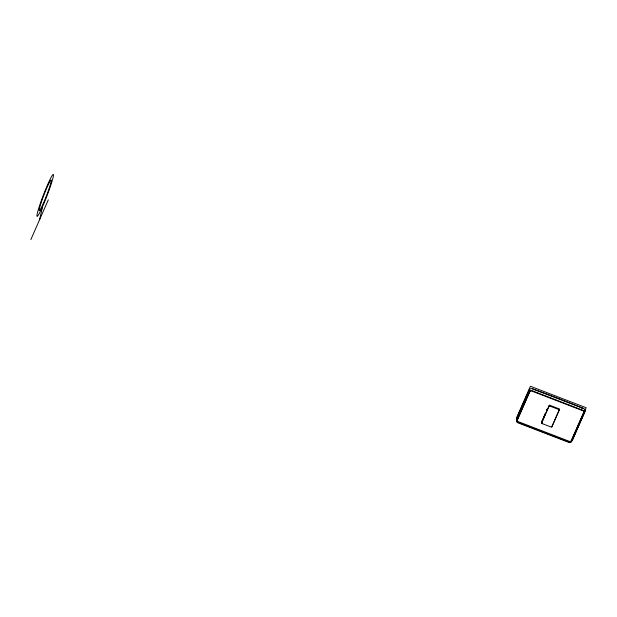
<?xml version="1.0" encoding="UTF-8"?>
<svg xmlns="http://www.w3.org/2000/svg" width="617" height="617" viewBox="0 0 617 617"><rect width="100%" height="100%" fill="white"/><g stroke="black" fill="none" stroke-linecap="round" stroke-linejoin="round"><path stroke-width="0.93" d="M39.581 219.714L42.388 207.551M542.011 421.149L543.137 418.511M543.893 416.745L545.397 413.228M546.531 410.59L547.287 408.832M30.85 239.597L48.311 199.831M516.444 418.079L530.419 386.265L586.15 407.737L578.977 424.072M516.483 419.838A2.499 2.159 13 0 1 516.606 418.727L529.27 389.898A2.499 2.159 13 0 1 532.463 388.803A597.21 294.679 23.7 0 1 583.551 408.485A2.499 2.159 13 0 1 585.001 411.369A333.789 26.971 -68.9 0 0 572.337 440.199A2.499 2.159 13 0 1 571.589 441.07M529.918 391.109L517.339 419.737A1.666 1.442 13 0 0 518.319 421.689L569.175 441.286A1.666 1.442 13 0 0 571.334 440.546L583.906 411.909A1.666 1.442 13 0 0 583.659 410.459M541.957 421.388L543.107 418.766M543.878 417.015L545.413 413.513M546.562 410.891L547.333 409.14M541.672 422.606L549.361 405.107L559.573 409.048L551.891 426.54M541.741 423.424L541.911 423.031M541.973 423.517L542.142 423.115M542.204 423.601L542.374 423.208M542.436 423.694L542.613 423.293L541.68 422.938M572.183 439.551L573.309 436.967M574.065 435.247L576.332 430.095M577.088 428.375L578.222 425.792M572.337 440.199L585.001 411.369M581.708 408.732L583.551 408.485L532.463 388.803M541.595 423.139L542.52 423.493M516.606 418.727A333.789 26.971 -68.9 0 1 529.27 389.898M529.309 391.602L516.684 420.347A2.121 1.836 13 0 0 517.918 422.792L568.897 442.435A2.121 1.836 13 0 0 571.604 441.51L584.23 412.765A2.121 1.836 13 0 0 582.996 410.32L532.016 390.677A2.121 1.836 13 0 0 529.309 391.602M529.748 391.834L517.169 420.47A1.666 1.442 13 0 0 518.149 422.414L569.013 442.011A1.666 1.442 13 0 0 571.165 441.278L583.744 412.642A1.666 1.442 13 0 0 582.764 410.691L531.9 391.101A1.666 1.442 13 0 0 529.748 391.834M549.192 405.839L541.502 423.339L551.721 427.272L559.411 409.773L549.192 405.839M42.504 206.71A22.474 1.812 -68.9 0 0 53.301 174.434A22.474 1.812 -68.9 0 0 39.789 205.021A22.474 1.812 -68.9 0 0 42.504 206.71M43.221 203.687A16.482 1.334 -68.9 0 0 51.142 180.017A16.482 1.334 -68.9 0 0 41.231 202.453A16.482 1.334 -68.9 0 0 43.221 203.687"/></g></svg>
